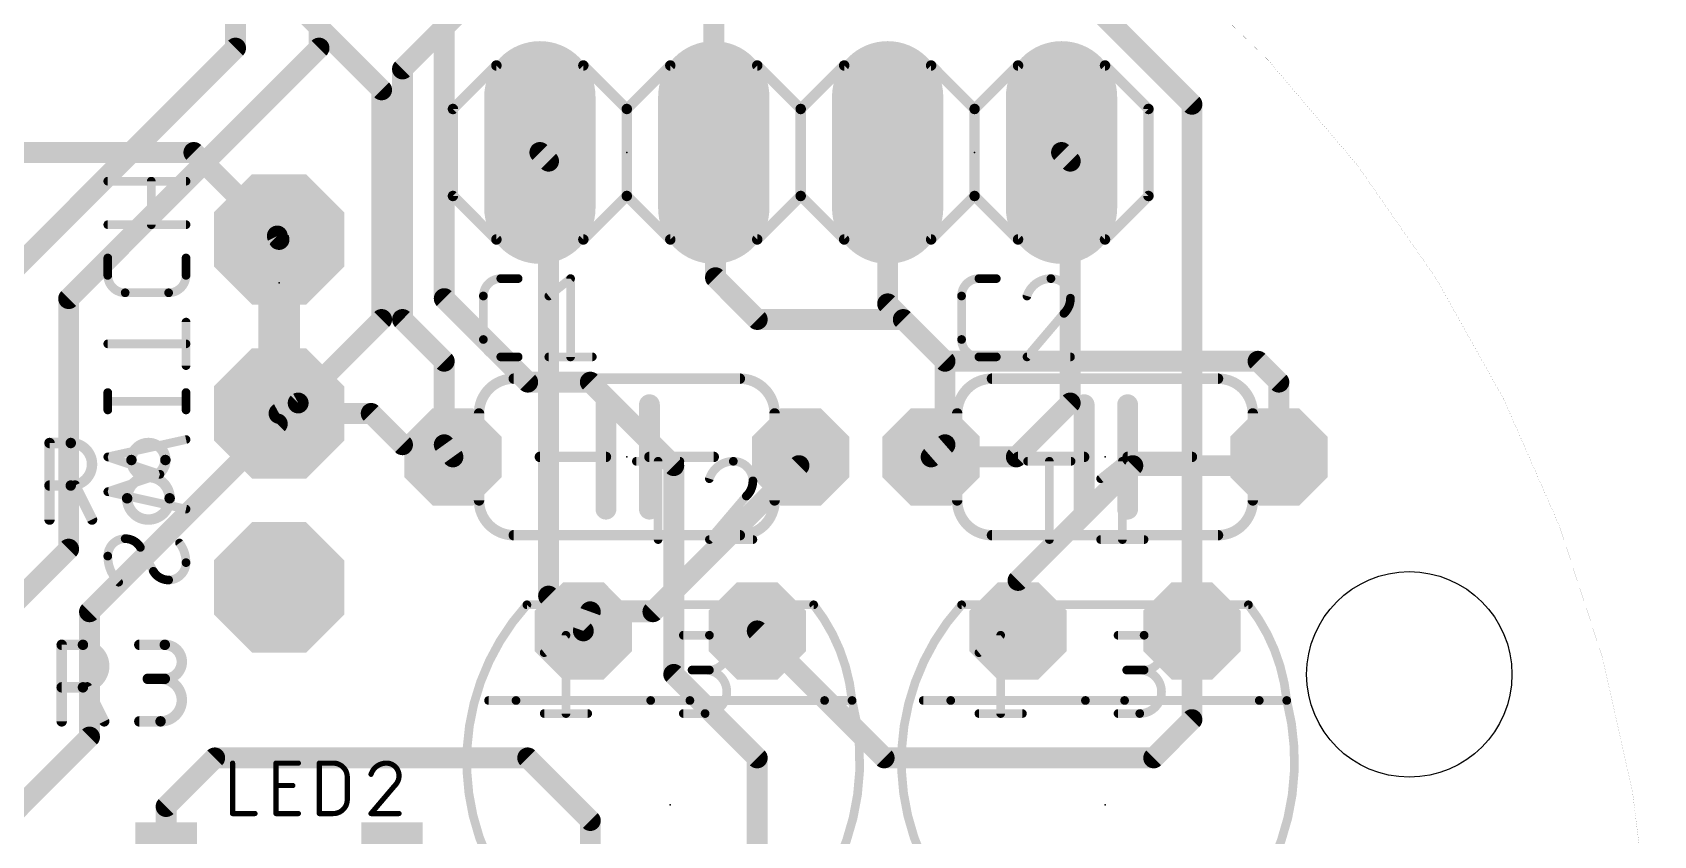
# Model space of a CAD drawing. Extents: x -0.9 to 40.8, y -0.8 to 48.5.
# Drawn here: x 17.15 to 40.83, y 22.95 to 34.67 of the extents above; entities that cross this region are included whole.
import ezdxf

# ---------------------------------------------------------------- set-up
doc = ezdxf.new("R2010")
doc.units = 0
for name, color, linetype in [('1', 12, 'CONTINUOUS'), ('16', 132, 'CONTINUOUS'), ('17', 110, 'CONTINUOUS'), ('20', 31, 'CONTINUOUS'), ('21', 253, 'CONTINUOUS'), ('22', 253, 'CONTINUOUS'), ('23', 53, 'CONTINUOUS'), ('24', 53, 'CONTINUOUS'), ('25', 253, 'CONTINUOUS'), ('26', 253, 'CONTINUOUS'), ('51', 253, 'CONTINUOUS'), ('52', 253, 'CONTINUOUS')]:
    doc.layers.add(name, color=color, linetype=linetype)

# ---------------------------------------------------------------- blocks, each defined once
blk = doc.blocks.new('RECT')
blk.add_solid([(-0.5, -0.5), (0.5, -0.5), (-0.5, 0.5), (0.5, 0.5)])
blk = doc.blocks.new('OCTAGONP')
at = {"const_width": 0.5}
blk.add_lwpolyline([(-0.25, -0.1036), (-0.25, 0.1036), (-0.1036, 0.25), (0.1036, 0.25), (0.25, 0.1036), (0.25, -0.1036), (0.1036, -0.25), (-0.1036, -0.25), (-0.25, -0.1036), (-0.25, 0.1036)], dxfattribs=at)
blk = doc.blocks.new('LONGP100')
at = {"const_width": 1}
blk.add_lwpolyline([(-0.5, 0), (0.5, 0)], dxfattribs=at)
at = {"const_width": 0.5}
for points in [[(-0.5, 0.25, 1), (-0.5, -0.25)], [(0.5, -0.25, 1), (0.5, 0.25)]]:
    blk.add_lwpolyline(points, format="xyb", dxfattribs=at)

msp = doc.modelspace()

# ---------------------------------------------------------------- linework, layer by layer
at = {"layer": '1', "const_width": 0.3048}
for points in [[(20.1168, 34.4424), (20.1168, 43.2816)], [(21.336, 34.4424), (21.336, 39.624)], [(22.5552, 34.1376), (24.384, 35.9664)], [(27.1018, 32.9184), (27.1018, 35.0774)], [(9.144, 23.4696), (20.1168, 34.4424)], [(17.6784, 30.7848), (21.336, 34.4424)], [(22.5552, 34.1376), (22.5552, 30.48)], [(24.6888, 32.9184), (24.5618, 32.9184)], [(24.5618, 32.9184), (24.6888, 32.7914)], [(24.6888, 32.3088), (24.6888, 32.9184)], [(24.6888, 32.7914), (24.6888, 26.4414)], [(29.8704, 32.9184), (29.6418, 32.9184)], [(29.6418, 30.7086), (29.6418, 32.9184)], [(17.6784, 27.1272), (17.6784, 30.7848)], [(30.48, 29.8704), (29.6418, 30.7086)], [(22.5552, 30.48), (23.1648, 29.8704)], [(23.1648, 28.6512), (23.1648, 29.8704)], [(32.004, 29.8704), (30.48, 29.8704)], [(32.004, 29.8704), (32.9184, 29.8704)], [(32.9184, 29.8704), (35.052, 29.8704)], [(35.052, 29.8704), (35.3568, 29.5656)], [(35.3568, 29.5656), (35.3568, 28.4734)], [(20.7264, 28.956), (20.7518, 29.1084)], [(20.7518, 29.1084), (22.098, 29.1084)], [(22.098, 29.1084), (22.5552, 28.6512)], [(20.7264, 28.956), (17.9832, 26.2128)], [(22.5552, 28.6512), (23.1648, 28.6512)], [(23.1648, 28.6512), (23.2918, 28.4734)], [(28.3718, 28.4734), (28.3718, 28.6258)], [(28.3464, 28.3464), (26.2128, 26.2128)], [(28.3464, 28.3464), (28.3718, 28.4734)], [(31.5468, 26.67), (33.2232, 28.3464)], [(33.2232, 28.3464), (35.3568, 28.3464)], [(35.3568, 28.3464), (35.3568, 28.4734)], [(16.764, 26.2128), (17.6784, 27.1272)], [(31.5468, 25.9334), (31.5468, 26.67)], [(24.6888, 26.4414), (25.1968, 25.9334)], [(17.9832, 24.384), (17.9832, 26.2128)], [(25.2984, 26.2128), (25.1968, 25.9334)], [(26.2128, 26.2128), (25.2984, 26.2128)], [(27.7368, 25.908), (27.7368, 25.9334)], [(16.764, 23.1648), (17.9832, 24.384)], [(19.1018, 23.369), (19.812, 24.0792)], [(19.812, 24.0792), (24.384, 24.0792)], [(25.2984, 23.1648), (24.384, 24.0792)], [(19.1018, 22.389), (19.1018, 23.369)], [(25.2984, 21.0044), (25.2984, 23.1648)]]:
    msp.add_lwpolyline(points, dxfattribs=at)
at = {"layer": '1', "const_width": 0.1524}
for points in [[(20.1707, 34.3885, 1), (20.0629, 34.4963)], [(21.3899, 34.3885, 1), (21.2821, 34.4963)], [(20.0406, 34.4424, 1), (20.193, 34.4424)], [(21.2598, 34.4424, 1), (21.4122, 34.4424)], [(22.6314, 34.1376, 1), (22.479, 34.1376)], [(22.5013, 34.1915, 1), (22.6091, 34.0837)], [(24.5618, 32.9946, 1), (24.5618, 32.8422)], [(24.6157, 32.9723, 1), (24.5079, 32.8645)], [(24.765, 32.9184, 1), (24.6126, 32.9184)], [(24.765, 32.7914, 1), (24.6126, 32.7914)], [(24.6349, 32.7375, 1), (24.7427, 32.8453)], [(24.6888, 32.8422, 1), (24.6888, 32.9946)], [(27.0256, 32.9184, 1), (27.178, 32.9184)], [(29.6418, 32.9946, 1), (29.6418, 32.8422)], [(29.718, 32.9184, 1), (29.5656, 32.9184)], [(29.8704, 32.8422, 1), (29.8704, 32.9946)], [(24.6126, 32.3088, 1), (24.765, 32.3088)], [(17.7546, 30.7848, 1), (17.6022, 30.7848)], [(17.6245, 30.8387, 1), (17.7323, 30.7309)], [(29.6957, 30.7625, 1), (29.5879, 30.6547)], [(22.6091, 30.5339, 1), (22.5013, 30.4261)], [(22.479, 30.48, 1), (22.6314, 30.48)], [(29.5656, 30.7086, 1), (29.718, 30.7086)], [(23.241, 29.8704, 1), (23.0886, 29.8704)], [(23.1109, 29.8165, 1), (23.2187, 29.9243)], [(30.48, 29.9466, 1), (30.48, 29.7942)], [(30.4261, 29.8165, 1), (30.5339, 29.9243)], [(32.004, 29.9466, 1), (32.004, 29.7942)], [(32.004, 29.7942, 1), (32.004, 29.9466)], [(32.9184, 29.9466, 1), (32.9184, 29.7942)], [(32.9184, 29.7942, 1), (32.9184, 29.9466)], [(35.1059, 29.9243, 1), (34.9981, 29.8165)], [(35.052, 29.7942, 1), (35.052, 29.9466)], [(35.433, 29.5656, 1), (35.2806, 29.5656)], [(35.3029, 29.5117, 1), (35.4107, 29.6195)], [(20.7518, 29.1846, 1), (20.7518, 29.0322)], [(20.827, 29.0959, 1), (20.6766, 29.1209)], [(22.1519, 29.1623, 1), (22.0441, 29.0545)], [(22.098, 29.0322, 1), (22.098, 29.1846)], [(20.6512, 28.9685, 1), (20.8016, 28.9435)], [(20.7803, 28.9021, 1), (20.6725, 29.0099)], [(22.5552, 28.7274, 1), (22.5552, 28.575)], [(22.5013, 28.5973, 1), (22.6091, 28.7051)], [(23.2268, 28.6955, 1), (23.1028, 28.6069)], [(23.0886, 28.6512, 1), (23.241, 28.6512)], [(23.1648, 28.575, 1), (23.1648, 28.7274)], [(28.448, 28.6258, 1), (28.2956, 28.6258)], [(23.2298, 28.4291, 1), (23.3538, 28.5177)], [(28.2717, 28.3613, 1), (28.4211, 28.3315)], [(28.4003, 28.2925, 1), (28.2925, 28.4003)], [(28.2956, 28.4734, 1), (28.448, 28.4734)], [(28.4465, 28.4585, 1), (28.2971, 28.4883)], [(33.2232, 28.4226, 1), (33.2232, 28.2702)], [(33.2771, 28.2925, 1), (33.1693, 28.4003)], [(35.433, 28.4734, 1), (35.2806, 28.4734)], [(35.2806, 28.4734, 1), (35.433, 28.4734)], [(35.2806, 28.3464, 1), (35.433, 28.3464)], [(35.3568, 28.2702, 1), (35.3568, 28.4226)], [(17.7323, 27.0733, 1), (17.6245, 27.1811)], [(17.6022, 27.1272, 1), (17.7546, 27.1272)], [(31.623, 26.67, 1), (31.4706, 26.67)], [(31.4929, 26.7239, 1), (31.6007, 26.6161)], [(24.7427, 26.4953, 1), (24.6349, 26.3875)], [(18.0594, 26.2128, 1), (17.907, 26.2128)], [(17.9293, 26.2667, 1), (18.0371, 26.1589)], [(24.6126, 26.4414, 1), (24.765, 26.4414)], [(25.2984, 26.289, 1), (25.2984, 26.1366)], [(25.37, 26.1868, 1), (25.2268, 26.2388)], [(26.1589, 26.2667, 1), (26.2667, 26.1589)], [(26.2128, 26.1366, 1), (26.2128, 26.289)], [(25.1429, 25.8795, 1), (25.2507, 25.9873)], [(27.813, 25.9334, 1), (27.6606, 25.9334)], [(25.1252, 25.9594, 1), (25.2684, 25.9074)], [(27.6606, 25.908, 1), (27.813, 25.908)], [(31.4706, 25.9334, 1), (31.623, 25.9334)], [(17.907, 24.384, 1), (18.0594, 24.384)], [(18.0371, 24.3301, 1), (17.9293, 24.4379)], [(19.812, 24.1554, 1), (19.812, 24.003)], [(19.8659, 24.0253, 1), (19.7581, 24.1331)], [(24.4379, 24.1331, 1), (24.3301, 24.0253)], [(24.384, 24.003, 1), (24.384, 24.1554)], [(19.178, 23.369, 1), (19.0256, 23.369)], [(19.0479, 23.4229, 1), (19.1557, 23.3151)], [(25.3746, 23.1648, 1), (25.2222, 23.1648)], [(25.2445, 23.1109, 1), (25.3523, 23.2187)]]:
    msp.add_lwpolyline(points, format="xyb", dxfattribs=at)
at = {"layer": '16', "const_width": 0.3048}
for points in [[(23.1648, 35.9664), (23.1648, 30.7848)], [(20.8788, 35.2044), (22.2504, 33.8328)], [(34.0868, 33.6223), (32.7079, 35.0012)], [(22.2504, 33.8328), (22.2504, 30.48)], [(34.0868, 25.9334), (34.0868, 33.6223)], [(19.5072, 32.9184), (14.4018, 32.9184)], [(20.7264, 31.6992), (19.5072, 32.9184)], [(27.1272, 32.9184), (27.1018, 32.9184)], [(27.1272, 32.9184), (27.1272, 31.0896)], [(32.3088, 32.9184), (32.1818, 32.9184)], [(32.3088, 32.7914), (32.1818, 32.9184)], [(32.3088, 29.2608), (32.3088, 32.7914)], [(20.7264, 31.6992), (20.7518, 31.6484)], [(27.1272, 31.0896), (27.7368, 30.48)], [(23.1648, 30.7848), (24.384, 29.5656)], [(22.2504, 30.48), (21.0312, 29.2608)], [(27.7368, 30.48), (29.8704, 30.48)], [(29.8704, 30.48), (30.48, 29.8704)], [(30.48, 29.8704), (30.48, 28.4734)], [(24.384, 29.5656), (25.2984, 29.5656)], [(25.2984, 29.5656), (26.5176, 28.3464)], [(21.0312, 29.2608), (20.7518, 29.1084)], [(31.5214, 28.4734), (32.3088, 29.2608)], [(30.48, 28.6512), (30.2768, 28.4734)], [(26.5176, 28.3464), (26.5176, 25.2984)], [(30.2768, 28.4734), (30.48, 28.4734)], [(30.48, 28.4734), (31.5214, 28.4734)], [(27.7368, 25.9334), (29.591, 24.0792)], [(34.0868, 24.638), (34.0868, 25.9334)], [(26.5176, 25.2984), (27.7368, 24.0792)], [(33.528, 24.0792), (34.0868, 24.638)], [(27.7368, 24.0792), (27.7368, 19.5834)], [(29.591, 24.0792), (33.528, 24.0792)]]:
    msp.add_lwpolyline(points, dxfattribs=at)
at = {"layer": '16', "const_width": 0.1524}
for points in [[(22.3266, 33.8328, 1), (22.1742, 33.8328)], [(22.1965, 33.7789, 1), (22.3043, 33.8867)], [(34.163, 33.6223, 1), (34.0106, 33.6223)], [(34.0329, 33.5684, 1), (34.1407, 33.6761)], [(19.5611, 32.9723, 1), (19.4533, 32.8645)], [(19.5072, 32.8422, 1), (19.5072, 32.9946)], [(27.1018, 32.9946, 1), (27.1018, 32.8422)], [(27.2034, 32.9184, 1), (27.051, 32.9184)], [(27.1272, 32.8422, 1), (27.1272, 32.9946)], [(32.1818, 32.9946, 1), (32.1818, 32.8422)], [(32.2357, 32.9723, 1), (32.1279, 32.8645)], [(32.385, 32.7914, 1), (32.2326, 32.7914)], [(32.2549, 32.7375, 1), (32.3627, 32.8453)], [(32.3088, 32.8422, 1), (32.3088, 32.9946)], [(20.7946, 31.7333, 1), (20.6582, 31.6651)], [(20.6725, 31.6453, 1), (20.7803, 31.7531)], [(20.6836, 31.6143, 1), (20.82, 31.6825)], [(27.1811, 31.1435, 1), (27.0733, 31.0357)], [(27.051, 31.0896, 1), (27.2034, 31.0896)], [(23.2187, 30.8387, 1), (23.1109, 30.7309)], [(23.0886, 30.7848, 1), (23.241, 30.7848)], [(22.1742, 30.48, 1), (22.3266, 30.48)], [(22.3043, 30.4261, 1), (22.1965, 30.5339)], [(27.7368, 30.5562, 1), (27.7368, 30.4038)], [(27.6829, 30.4261, 1), (27.7907, 30.5339)], [(29.9243, 30.5339, 1), (29.8165, 30.4261)], [(29.8704, 30.4038, 1), (29.8704, 30.5562)], [(30.5562, 29.8704, 1), (30.4038, 29.8704)], [(30.4261, 29.8165, 1), (30.5339, 29.9243)], [(24.384, 29.6418, 1), (24.384, 29.4894)], [(24.3301, 29.5117, 1), (24.4379, 29.6195)], [(25.3523, 29.6195, 1), (25.2445, 29.5117)], [(25.2984, 29.4894, 1), (25.2984, 29.6418)], [(20.9773, 29.3147, 1), (21.0851, 29.2069)], [(21.0677, 29.1939, 1), (20.9947, 29.3277)], [(32.3627, 29.2069, 1), (32.2549, 29.3147)], [(20.7153, 29.1753, 1), (20.7883, 29.0415)], [(32.2326, 29.2608, 1), (32.385, 29.2608)], [(30.5302, 28.5939, 1), (30.4298, 28.7085)], [(26.5938, 28.3464, 1), (26.4414, 28.3464)], [(26.4637, 28.2925, 1), (26.5715, 28.4003)], [(30.2768, 28.5496, 1), (30.2768, 28.3972)], [(30.2266, 28.5307, 1), (30.327, 28.4161)], [(30.48, 28.5496, 1), (30.48, 28.3972)], [(30.4038, 28.4734, 1), (30.5562, 28.4734)], [(30.48, 28.3972, 1), (30.48, 28.5496)], [(31.4675, 28.5273, 1), (31.5753, 28.4195)], [(31.5214, 28.3972, 1), (31.5214, 28.5496)], [(27.7907, 25.9873, 1), (27.6829, 25.8795)], [(34.163, 25.9334, 1), (34.0106, 25.9334)], [(34.0106, 25.9334, 1), (34.163, 25.9334)], [(26.5715, 25.3523, 1), (26.4637, 25.2445)], [(26.4414, 25.2984, 1), (26.5938, 25.2984)], [(34.0106, 24.638, 1), (34.163, 24.638)], [(34.1407, 24.5841, 1), (34.0329, 24.6919)], [(27.813, 24.0792, 1), (27.6606, 24.0792)], [(27.6829, 24.0253, 1), (27.7907, 24.1331)], [(29.591, 24.1554, 1), (29.591, 24.003)], [(29.5371, 24.0253, 1), (29.6449, 24.1331)], [(33.4741, 24.1331, 1), (33.5819, 24.0253)], [(33.528, 24.003, 1), (33.528, 24.1554)]]:
    msp.add_lwpolyline(points, format="xyb", dxfattribs=at)
at = {"layer": '20', "const_width": 0.001}
msp.add_lwpolyline([(9.4818, 38.0284, 3.7008), (30.4818, 38.0284)], format="xyb", dxfattribs=at)
at = {"layer": '20'}
msp.add_circle((37.2618, 25.2984), 1.5, dxfattribs=at)
at = {"layer": '21'}
for points, const_width in [([(24.1808, 29.6164, 0.4142), (23.6728, 29.1084)], 0.1524), ([(24.1808, 29.6545, 1), (24.1808, 29.5783)], 0.0762), ([(27.9908, 29.1084, 0.4142), (27.4828, 29.6164)], 0.1524), ([(27.4828, 29.5783, 1), (27.4828, 29.6545)], 0.0762), ([(31.1658, 29.6164, 0.4142), (30.6578, 29.1084)], 0.1524), ([(31.1658, 29.6545, 1), (31.1658, 29.5783)], 0.0762), ([(34.9758, 29.1084, 0.4142), (34.4678, 29.6164)], 0.1524), ([(34.4678, 29.5783, 1), (34.4678, 29.6545)], 0.0762), ([(25.6032, 29.2354, 1), (25.4508, 29.2354)], 0.1524), ([(26.2382, 29.2354, 1), (26.0858, 29.2354)], 0.1524), ([(32.5882, 29.2354, 1), (32.4358, 29.2354)], 0.1524), ([(33.2232, 29.2354, 1), (33.0708, 29.2354)], 0.1524), ([(24.5618, 28.5115, 1), (24.5618, 28.4353)], 0.0762), ([(25.6032, 28.4734, 1), (25.4508, 28.4734)], 0.1524), ([(25.4508, 28.4734, 1), (25.6032, 28.4734)], 0.1524), ([(25.527, 28.4353, 1), (25.527, 28.5115)], 0.0762), ([(26.2382, 28.4734, 1), (26.0858, 28.4734)], 0.1524), ([(26.0858, 28.4734, 1), (26.2382, 28.4734)], 0.1524), ([(26.162, 28.5115, 1), (26.162, 28.4353)], 0.0762), ([(27.1018, 28.4353, 1), (27.1018, 28.5115)], 0.0762), ([(31.5468, 28.5115, 1), (31.5468, 28.4353)], 0.0762), ([(32.5882, 28.4734, 1), (32.4358, 28.4734)], 0.1524), ([(32.4358, 28.4734, 1), (32.5882, 28.4734)], 0.1524), ([(32.512, 28.4353, 1), (32.512, 28.5115)], 0.0762), ([(33.2232, 28.4734, 1), (33.0708, 28.4734)], 0.1524), ([(33.0708, 28.4734, 1), (33.2232, 28.4734)], 0.1524), ([(33.147, 28.5115, 1), (33.147, 28.4353)], 0.0762), ([(34.0868, 28.4353, 1), (34.0868, 28.5115)], 0.0762), ([(23.6728, 27.8384, 0.4142), (24.1808, 27.3304)], 0.1524), ([(25.4508, 27.7114, 1), (25.6032, 27.7114)], 0.1524), ([(26.0858, 27.7114, 1), (26.2382, 27.7114)], 0.1524), ([(27.4828, 27.3304, 0.4142), (27.9908, 27.8384)], 0.1524), ([(30.6578, 27.8384, 0.4142), (31.1658, 27.3304)], 0.1524), ([(32.4358, 27.7114, 1), (32.5882, 27.7114)], 0.1524), ([(33.0708, 27.7114, 1), (33.2232, 27.7114)], 0.1524), ([(34.4678, 27.3304, 0.4142), (34.9758, 27.8384)], 0.1524), ([(24.1808, 27.3685, 1), (24.1808, 27.2923)], 0.0762), ([(27.4828, 27.2923, 1), (27.4828, 27.3685)], 0.0762), ([(31.1658, 27.3685, 1), (31.1658, 27.2923)], 0.0762), ([(34.4678, 27.2923, 1), (34.4678, 27.3685)], 0.0762), ([(24.3723, 26.3144, 0.5267), (25.6805, 20.845)], 0.127), ([(24.3723, 26.3462, 1), (24.3723, 26.2827)], 0.0635), ([(24.3959, 26.2931, 1), (24.3487, 26.3357)], 0.0635), ([(29.1217, 24.9174, 0.144), (28.5614, 26.3144)], 0.127), ([(28.5863, 26.3341, 1), (28.5365, 26.2947)], 0.0635), ([(28.5613, 26.2827, 1), (28.5613, 26.3462)], 0.0635), ([(30.7223, 26.3144, 0.5267), (32.0305, 20.845)], 0.127), ([(30.7223, 26.3462, 1), (30.7223, 26.2827)], 0.0635), ([(30.7459, 26.2931, 1), (30.6987, 26.3357)], 0.0635), ([(35.4717, 24.9174, 0.144), (34.9114, 26.3144)], 0.127), ([(34.9363, 26.3341, 1), (34.8865, 26.2947)], 0.0635), ([(34.9113, 26.2827, 1), (34.9113, 26.3462)], 0.0635), ([(23.8119, 24.9491, 1), (23.8119, 24.8857)], 0.0635), ([(24.2131, 24.8857, 1), (24.2131, 24.9491)], 0.0635), ([(26.1805, 24.9491, 1), (26.1805, 24.8857)], 0.0635), ([(26.7531, 24.8857, 1), (26.7531, 24.9491)], 0.0635), ([(27.2531, 20.8449, 0.3557), (29.1217, 24.9174)], 0.127), ([(28.7205, 24.9491, 1), (28.7205, 24.8857)], 0.0635), ([(29.1524, 24.9254, 1), (29.091, 24.9094)], 0.0635), ([(29.0901, 24.9144, 1), (29.1533, 24.9204)], 0.0635), ([(29.1217, 24.8857, 1), (29.1217, 24.9491)], 0.0635), ([(30.1619, 24.9491, 1), (30.1619, 24.8857)], 0.0635), ([(30.5631, 24.8857, 1), (30.5631, 24.9491)], 0.0635), ([(32.5305, 24.9491, 1), (32.5305, 24.8857)], 0.0635), ([(33.1031, 24.8857, 1), (33.1031, 24.9491)], 0.0635), ([(33.6031, 20.8449, 0.3557), (35.4717, 24.9174)], 0.127), ([(35.0705, 24.9491, 1), (35.0705, 24.8857)], 0.0635), ([(35.5024, 24.9254, 1), (35.441, 24.9094)], 0.0635), ([(35.4401, 24.9144, 1), (35.5033, 24.9204)], 0.0635), ([(35.4717, 24.8857, 1), (35.4717, 24.9491)], 0.0635)]:
    msp.add_lwpolyline(points, format="xyb", dxfattribs=dict(at, const_width=const_width))
for points, const_width in [([(27.4828, 29.6164), (24.1808, 29.6164)], 0.1524), ([(34.4678, 29.6164), (31.1658, 29.6164)], 0.1524), ([(25.527, 29.2354), (25.527, 28.4734)], 0.3048), ([(26.162, 29.2354), (26.162, 28.4734)], 0.3048), ([(32.512, 29.2354), (32.512, 28.4734)], 0.3048), ([(33.147, 29.2354), (33.147, 28.4734)], 0.3048), ([(24.5618, 28.4734), (25.527, 28.4734)], 0.1524), ([(25.527, 28.4734), (25.527, 27.7114)], 0.3048), ([(26.162, 28.4734), (26.162, 27.7114)], 0.3048), ([(27.1018, 28.4734), (26.162, 28.4734)], 0.1524), ([(31.5468, 28.4734), (32.512, 28.4734)], 0.1524), ([(32.512, 28.4734), (32.512, 27.7114)], 0.3048), ([(33.147, 28.4734), (33.147, 27.7114)], 0.3048), ([(34.0868, 28.4734), (33.147, 28.4734)], 0.1524), ([(27.4828, 27.3304), (24.1808, 27.3304)], 0.1524), ([(34.4678, 27.3304), (31.1658, 27.3304)], 0.1524), ([(28.5613, 26.3144), (24.3723, 26.3144)], 0.127), ([(34.9113, 26.3144), (30.7223, 26.3144)], 0.127), ([(24.2131, 24.9174), (23.8119, 24.9174)], 0.127), ([(26.7531, 24.9174), (26.1805, 24.9174)], 0.127), ([(29.1217, 24.9174), (28.7205, 24.9174)], 0.127), ([(30.5631, 24.9174), (30.1619, 24.9174)], 0.127), ([(33.1031, 24.9174), (32.5305, 24.9174)], 0.127), ([(35.4717, 24.9174), (35.0705, 24.9174)], 0.127)]:
    msp.add_lwpolyline(points, dxfattribs=dict(at, const_width=const_width))
at = {"layer": '22', "const_width": 0.1524}
for points in [[(23.9268, 34.1884), (23.2918, 33.5534)], [(25.1968, 34.1884), (23.9268, 34.1884)], [(25.8318, 33.5534), (25.1968, 34.1884)], [(26.4668, 34.1884), (25.8318, 33.5534)], [(27.7368, 34.1884), (26.4668, 34.1884)], [(27.7368, 34.1884), (28.3718, 33.5534)], [(29.0068, 34.1884), (28.3718, 33.5534)], [(30.2768, 34.1884), (29.0068, 34.1884)], [(30.9118, 33.5534), (30.2768, 34.1884)], [(31.5468, 34.1884), (30.9118, 33.5534)], [(32.8168, 34.1884), (31.5468, 34.1884)], [(32.8168, 34.1884), (33.4518, 33.5534)], [(23.2918, 33.5534), (23.2918, 32.2834)], [(25.8318, 33.5534), (25.8318, 32.2834)], [(28.3718, 33.5534), (28.3718, 32.2834)], [(28.3718, 33.5534), (28.3718, 32.2834)], [(30.9118, 33.5534), (30.9118, 32.2834)], [(33.4518, 33.5534), (33.4518, 32.2834)], [(23.2918, 32.2834), (23.9268, 31.6484)], [(25.1968, 31.6484), (25.8318, 32.2834)], [(25.8318, 32.2834), (26.4668, 31.6484)], [(28.3718, 32.2834), (27.7368, 31.6484)], [(28.3718, 32.2834), (29.0068, 31.6484)], [(30.2768, 31.6484), (30.9118, 32.2834)], [(30.9118, 32.2834), (31.5468, 31.6484)], [(33.4518, 32.2834), (32.8168, 31.6484)], [(23.9268, 31.6484), (25.1968, 31.6484)], [(26.4668, 31.6484), (27.7368, 31.6484)], [(29.0068, 31.6484), (30.2768, 31.6484)], [(31.5468, 31.6484), (32.8168, 31.6484)]]:
    msp.add_lwpolyline(points, dxfattribs=at)
at = {"layer": '22', "const_width": 0.0762}
for points in [[(23.9268, 34.2265, 1), (23.9268, 34.1503)], [(23.9537, 34.1615, 1), (23.8999, 34.2153)], [(25.2237, 34.2153, 1), (25.1699, 34.1615)], [(25.1968, 34.1503, 1), (25.1968, 34.2265)], [(26.4668, 34.2265, 1), (26.4668, 34.1503)], [(26.4937, 34.1615, 1), (26.4399, 34.2153)], [(27.7637, 34.2153, 1), (27.7099, 34.1615)], [(27.7368, 34.1503, 1), (27.7368, 34.2265)], [(29.0068, 34.2265, 1), (29.0068, 34.1503)], [(29.0337, 34.1615, 1), (28.9799, 34.2153)], [(30.3037, 34.2153, 1), (30.2499, 34.1615)], [(30.2768, 34.1503, 1), (30.2768, 34.2265)], [(31.5468, 34.2265, 1), (31.5468, 34.1503)], [(31.5737, 34.1615, 1), (31.5199, 34.2153)], [(32.8437, 34.2153, 1), (32.7899, 34.1615)], [(32.8168, 34.1503, 1), (32.8168, 34.2265)], [(23.3299, 33.5534, 1), (23.2537, 33.5534)], [(25.8699, 33.5534, 1), (25.7937, 33.5534)], [(28.4099, 33.5534, 1), (28.3337, 33.5534)], [(28.4099, 33.5534, 1), (28.3337, 33.5534)], [(30.9499, 33.5534, 1), (30.8737, 33.5534)], [(33.4899, 33.5534, 1), (33.4137, 33.5534)], [(23.2649, 33.5803, 1), (23.3187, 33.5265)], [(25.8049, 33.5803, 1), (25.8587, 33.5265)], [(25.8049, 33.5265, 1), (25.8587, 33.5803)], [(28.3449, 33.5803, 1), (28.3987, 33.5265)], [(28.3449, 33.5265, 1), (28.3987, 33.5803)], [(30.8849, 33.5803, 1), (30.9387, 33.5265)], [(30.8849, 33.5265, 1), (30.9387, 33.5803)], [(33.4249, 33.5265, 1), (33.4787, 33.5803)], [(23.2537, 32.2834, 1), (23.3299, 32.2834)], [(23.3187, 32.3103, 1), (23.2649, 32.2565)], [(25.7937, 32.2834, 1), (25.8699, 32.2834)], [(25.8587, 32.3103, 1), (25.8049, 32.2565)], [(25.8587, 32.2565, 1), (25.8049, 32.3103)], [(28.3337, 32.2834, 1), (28.4099, 32.2834)], [(28.3337, 32.2834, 1), (28.4099, 32.2834)], [(28.3987, 32.3103, 1), (28.3449, 32.2565)], [(28.3987, 32.2565, 1), (28.3449, 32.3103)], [(30.8737, 32.2834, 1), (30.9499, 32.2834)], [(30.9387, 32.3103, 1), (30.8849, 32.2565)], [(30.9387, 32.2565, 1), (30.8849, 32.3103)], [(33.4137, 32.2834, 1), (33.4899, 32.2834)], [(33.4787, 32.2565, 1), (33.4249, 32.3103)], [(23.9268, 31.6865, 1), (23.9268, 31.6103)], [(23.8999, 31.6215, 1), (23.9537, 31.6753)], [(25.1699, 31.6753, 1), (25.2237, 31.6215)], [(25.1968, 31.6103, 1), (25.1968, 31.6865)], [(26.4668, 31.6865, 1), (26.4668, 31.6103)], [(26.4399, 31.6215, 1), (26.4937, 31.6753)], [(27.7099, 31.6753, 1), (27.7637, 31.6215)], [(27.7368, 31.6103, 1), (27.7368, 31.6865)], [(29.0068, 31.6865, 1), (29.0068, 31.6103)], [(28.9799, 31.6215, 1), (29.0337, 31.6753)], [(30.2499, 31.6753, 1), (30.3037, 31.6215)], [(30.2768, 31.6103, 1), (30.2768, 31.6865)], [(31.5468, 31.6865, 1), (31.5468, 31.6103)], [(31.5199, 31.6215, 1), (31.5737, 31.6753)], [(32.7899, 31.6753, 1), (32.8437, 31.6215)], [(32.8168, 31.6103, 1), (32.8168, 31.6865)]]:
    msp.add_lwpolyline(points, format="xyb", dxfattribs=at)
at = {"layer": '23'}
for p in [(25.8318, 28.4734), (32.8168, 28.4734), (26.4668, 23.3934), (32.8168, 23.3934)]:
    msp.add_point(p, dxfattribs=at)
at = {"layer": '24'}
for p in [(25.8318, 32.9184), (30.9118, 32.9184), (20.7518, 31.0134)]:
    msp.add_point(p, dxfattribs=at)
at = {"layer": '25'}
for points, const_width in [([(23.9903, 31.0769, 0.4142), (23.7363, 30.8229)], 0.127), ([(23.9903, 31.1087, 1), (23.9903, 31.0452)], 0.0635), ([(23.9903, 31.0452, 1), (23.9903, 31.1087)], 0.0635), ([(24.2443, 31.0452, 1), (24.2443, 31.1087)], 0.0635), ([(25.0418, 31.0769, 1), (24.9783, 31.0769)], 0.0635), ([(25.0299, 31.0521, 1), (24.9902, 31.1017)], 0.0635), ([(30.9753, 31.0769, 0.4142), (30.7213, 30.8229)], 0.127), ([(30.9753, 31.1087, 1), (30.9753, 31.0452)], 0.0635), ([(30.9753, 31.0452, 1), (30.9753, 31.1087)], 0.0635), ([(31.2293, 31.0452, 1), (31.2293, 31.1087)], 0.0635), ([(32.0268, 31.0769, 0.3252), (31.6775, 30.8229)], 0.127), ([(32.3125, 30.7912, 0.4142), (32.0268, 31.0769)], 0.127), ([(32.0268, 31.1087, 1), (32.0268, 31.0452)], 0.0635), ([(32.0268, 31.0452, 1), (32.0268, 31.1087)], 0.0635), ([(23.768, 30.8229, 1), (23.7046, 30.8229)], 0.0635), ([(23.7046, 30.8229, 1), (23.768, 30.8229)], 0.0635), ([(24.6727, 30.8477, 1), (24.7124, 30.7981)], 0.0635), ([(30.7531, 30.8229, 1), (30.6896, 30.8229)], 0.0635), ([(30.6896, 30.8229, 1), (30.7531, 30.8229)], 0.0635), ([(31.6473, 30.8327, 1), (31.7077, 30.8131)], 0.0635), ([(32.2173, 30.5689, 0.2053), (32.3125, 30.7912)], 0.127), ([(32.3443, 30.7912, 1), (32.2808, 30.7911)], 0.0635), ([(32.2808, 30.7912, 1), (32.3443, 30.7912)], 0.0635), ([(32.1954, 30.5919, 1), (32.2392, 30.5459)], 0.0635), ([(32.2415, 30.5483, 1), (32.1931, 30.5895)], 0.0635), ([(23.7363, 30.1879, 0.4142), (23.9903, 29.9339)], 0.127), ([(23.768, 30.1879, 1), (23.7046, 30.1879)], 0.0635), ([(23.7046, 30.1879, 1), (23.768, 30.1879)], 0.0635), ([(30.7213, 30.1879, 0.4142), (30.9753, 29.9339)], 0.127), ([(30.7531, 30.1879, 1), (30.6896, 30.1879)], 0.0635), ([(30.6896, 30.1879, 1), (30.7531, 30.1879)], 0.0635), ([(23.9903, 29.9657, 1), (23.9903, 29.9022)], 0.0635), ([(23.9903, 29.9022, 1), (23.9903, 29.9657)], 0.0635), ([(24.2443, 29.9022, 1), (24.2443, 29.9657)], 0.0635), ([(24.6925, 29.9657, 1), (24.6925, 29.9022)], 0.0635), ([(24.9783, 29.9339, 1), (25.0418, 29.9339)], 0.0635), ([(25.3275, 29.9022, 1), (25.3275, 29.9657)], 0.0635), ([(30.9753, 29.9657, 1), (30.9753, 29.9022)], 0.0635), ([(30.9753, 29.9022, 1), (30.9753, 29.9657)], 0.0635), ([(31.2293, 29.9022, 1), (31.2293, 29.9657)], 0.0635), ([(31.6775, 29.9657, 1), (31.6775, 29.9022)], 0.0635), ([(31.6533, 29.9545, 1), (31.7017, 29.9133)], 0.0635), ([(32.3125, 29.9022, 1), (32.3125, 29.9657)], 0.0635), ([(17.4371, 28.6766, 1), (17.3609, 28.6766)], 0.0762), ([(17.399, 28.7147, 1), (17.399, 28.6385)], 0.0762), ([(17.7094, 28.0557, 1), (17.7094, 28.6766)], 0.1524), ([(17.7094, 28.7147, 1), (17.7094, 28.6385)], 0.0762), ([(17.7094, 28.6385, 1), (17.7094, 28.7147)], 0.0762), ([(19.0916, 28.4282, 1), (18.5949, 28.4282)], 0.1524), ([(18.5949, 28.4282, 1), (19.0916, 28.4282)], 0.1524), ([(18.633, 28.4282, 1), (18.5568, 28.4282)], 0.0762), ([(18.5568, 28.4282, 1), (18.633, 28.4282)], 0.0762), ([(19.1297, 28.4282, 1), (19.0535, 28.4282)], 0.0762), ([(19.0535, 28.4282, 1), (19.1297, 28.4282)], 0.0762), ([(25.9715, 28.4416, 1), (25.9715, 28.3782)], 0.0635), ([(26.3208, 28.4099, 1), (26.2573, 28.4099)], 0.0635), ([(26.6065, 28.3782, 1), (26.6065, 28.4416)], 0.0635), ([(27.3876, 28.4099, 0.3252), (27.0383, 28.1559)], 0.127), ([(27.6733, 28.1242, 0.4142), (27.3876, 28.4099)], 0.127), ([(27.3876, 28.4416, 1), (27.3876, 28.3782)], 0.0635), ([(27.3875, 28.3782, 1), (27.3876, 28.4416)], 0.0635), ([(31.6865, 28.4416, 1), (31.6865, 28.3782)], 0.0635), ([(32.0358, 28.4099, 1), (31.9723, 28.4099)], 0.0635), ([(32.3215, 28.3782, 1), (32.3215, 28.4416)], 0.0635), ([(33.1026, 28.4099, 1), (33.039, 28.4099)], 0.0635), ([(33.0906, 28.3851, 1), (33.051, 28.4347)], 0.0635), ([(19.1537, 27.8694, 1), (18.5328, 27.8694)], 0.1524), ([(27.0081, 28.1657, 1), (27.0685, 28.1461)], 0.0635), ([(27.5781, 27.9019, 0.2053), (27.6733, 28.1242)], 0.127), ([(27.705, 28.1242, 1), (27.6416, 28.1241)], 0.0635), ([(32.7335, 28.1807, 1), (32.7731, 28.1311)], 0.0635), ([(17.399, 28.0938, 1), (17.399, 28.0176)], 0.0762), ([(17.7094, 28.0938, 1), (17.7094, 28.0176)], 0.0762), ([(17.7094, 28.0176, 1), (17.7094, 28.0938)], 0.0762), ([(17.8056, 28.0727, 1), (17.7375, 28.0387)], 0.0762), ([(18.5328, 27.8694, 1), (19.1537, 27.8694)], 0.1524), ([(18.5709, 27.8694, 1), (18.4947, 27.8694)], 0.0762), ([(19.1918, 27.8694, 1), (19.1156, 27.8694)], 0.0762), ([(27.5562, 27.9249, 1), (27.5999, 27.8789)], 0.0635), ([(27.6022, 27.8813, 1), (27.5539, 27.9225)], 0.0635), ([(27.6416, 28.1242, 1), (27.705, 28.1242)], 0.0635), ([(18.4947, 27.8694, 1), (18.5709, 27.8694)], 0.0762), ([(19.1156, 27.8694, 1), (19.1918, 27.8694)], 0.0762), ([(17.3609, 27.559, 1), (17.4371, 27.559)], 0.0762), ([(17.9858, 27.542, 1), (18.054, 27.576)], 0.0762), ([(26.2573, 27.2669, 1), (26.3208, 27.2669)], 0.0635), ([(27.0383, 27.2986, 1), (27.0383, 27.2352)], 0.0635), ([(27.0141, 27.2875, 1), (27.0625, 27.2463)], 0.0635), ([(27.6733, 27.2352, 1), (27.6733, 27.2986)], 0.0635), ([(31.9723, 27.2669, 1), (32.0358, 27.2669)], 0.0635), ([(32.7533, 27.2986, 1), (32.7533, 27.2352)], 0.0635), ([(33.039, 27.2669, 1), (33.1026, 27.2669)], 0.0635), ([(33.3883, 27.2352, 1), (33.3883, 27.2986)], 0.0635), ([(17.6149, 25.7302, 1), (17.5387, 25.7302)], 0.0762), ([(17.5768, 25.7683, 1), (17.5768, 25.6921)], 0.0762), ([(17.8872, 25.1093, 1), (17.8872, 25.7302)], 0.1524), ([(17.8872, 25.7683, 1), (17.8872, 25.6921)], 0.0762), ([(17.8872, 25.6921, 1), (17.8872, 25.7683)], 0.0762), ([(18.7106, 25.7683, 1), (18.7106, 25.6921)], 0.0762), ([(19.0831, 25.2335, 1), (19.0831, 25.7302)], 0.1524), ([(19.0831, 25.7683, 1), (19.0831, 25.6921)], 0.0762), ([(19.0831, 25.6921, 1), (19.0831, 25.7683)], 0.0762), ([(17.5768, 25.1474, 1), (17.5768, 25.0712)], 0.0762), ([(17.8872, 25.1474, 1), (17.8872, 25.0712)], 0.0762), ([(17.8872, 25.0712, 1), (17.8872, 25.1474)], 0.0762), ([(17.9834, 25.1263, 1), (17.9153, 25.0923)], 0.0762), ([(18.8348, 25.2716, 1), (18.8348, 25.1954)], 0.0762), ([(19.021, 24.6126, 1), (19.021, 25.2335)], 0.1524), ([(19.021, 25.2716, 1), (19.021, 25.1954)], 0.0762), ([(19.0831, 25.2716, 1), (19.0831, 25.1954)], 0.0762), ([(19.0831, 25.1954, 1), (19.0831, 25.2716)], 0.0762), ([(17.5387, 24.6126, 1), (17.6149, 24.6126)], 0.0762), ([(18.1636, 24.5956, 1), (18.2318, 24.6296)], 0.0762), ([(18.7106, 24.6507, 1), (18.7106, 24.5745)], 0.0762), ([(19.021, 24.6507, 1), (19.021, 24.5745)], 0.0762), ([(19.021, 24.5745, 1), (19.021, 24.6507)], 0.0762), ([(20.0919, 24.003, 1), (20.0538, 24.003)], 0.0381), ([(20.7259, 24.003, 1), (20.6878, 24.003)], 0.0381), ([(20.7069, 24.0221, 1), (20.7069, 23.984)], 0.0381), ([(21.0342, 23.984, 1), (21.0342, 24.0221)], 0.0381), ([(21.3583, 24.003, 1), (21.3202, 24.003)], 0.0381), ([(21.3393, 24.0221, 1), (21.3393, 23.984)], 0.0381), ([(21.5439, 24.0221, 1), (21.5439, 23.984)], 0.0381), ([(21.7485, 23.7984, 0.4142), (21.5439, 24.003)], 0.0762), ([(21.5439, 23.984, 1), (21.5439, 24.0221)], 0.0381), ([(22.3203, 24.003, 0.3252), (22.0952, 23.8393)], 0.0762), ([(22.3203, 24.0221, 1), (22.3203, 23.984)], 0.0381), ([(22.5044, 23.8189, 0.4142), (22.3203, 24.003)], 0.0762), ([(22.3203, 23.984, 1), (22.3202, 24.022)], 0.0381), ([(20.7069, 23.6947, 1), (20.7069, 23.6566)], 0.0381), ([(20.9524, 23.6566, 1), (20.9524, 23.6947)], 0.0381), ([(21.7675, 23.7984, 1), (21.7294, 23.7984)], 0.0381), ([(21.7294, 23.7984, 1), (21.7675, 23.7984)], 0.0381), ([(22.0771, 23.8452, 1), (22.1133, 23.8334)], 0.0381), ([(22.443, 23.6756, 0.2053), (22.5044, 23.8189)], 0.0762), ([(22.4299, 23.6894, 1), (22.4562, 23.6618)], 0.0381), ([(22.4575, 23.6633, 1), (22.4285, 23.688)], 0.0381), ([(22.5234, 23.8188, 1), (22.4854, 23.8189)], 0.0381), ([(22.4854, 23.8189, 1), (22.5235, 23.8189)], 0.0381), ([(21.5439, 23.2664, 0.4142), (21.7485, 23.471)], 0.0762), ([(21.7675, 23.471, 1), (21.7294, 23.471)], 0.0381), ([(21.7294, 23.471, 1), (21.7675, 23.471)], 0.0381), ([(20.0538, 23.2664, 1), (20.0919, 23.2664)], 0.0381), ([(20.0729, 23.2855, 1), (20.0729, 23.2474)], 0.0381), ([(20.4003, 23.2474, 1), (20.4003, 23.2855)], 0.0381), ([(20.6878, 23.2664, 1), (20.7259, 23.2664)], 0.0381), ([(20.7069, 23.2855, 1), (20.7069, 23.2474)], 0.0381), ([(21.0342, 23.2474, 1), (21.0342, 23.2855)], 0.0381), ([(21.3202, 23.2664, 1), (21.3583, 23.2664)], 0.0381), ([(21.3393, 23.2855, 1), (21.3393, 23.2474)], 0.0381), ([(21.5439, 23.2854, 1), (21.5439, 23.2474)], 0.0381), ([(21.5439, 23.2474, 1), (21.5439, 23.2855)], 0.0381), ([(22.0952, 23.2855, 1), (22.0952, 23.2474)], 0.0381), ([(22.0807, 23.2787, 1), (22.1097, 23.2541)], 0.0381), ([(22.5044, 23.2474, 1), (22.5044, 23.2855)], 0.0381)]:
    msp.add_lwpolyline(points, format="xyb", dxfattribs=dict(at, const_width=const_width))
for points, const_width in [([(23.9903, 31.0769), (24.2443, 31.0769)], 0.127), ([(24.6925, 30.8229), (25.01, 31.0769)], 0.127), ([(25.01, 31.0769), (25.01, 29.9339)], 0.127), ([(30.9753, 31.0769), (31.2293, 31.0769)], 0.127), ([(23.7363, 30.1879), (23.7363, 30.8229)], 0.127), ([(30.7213, 30.1879), (30.7213, 30.8229)], 0.127), ([(32.2173, 30.5689), (31.6775, 29.9339)], 0.127), ([(24.2443, 29.9339), (23.9903, 29.9339)], 0.127), ([(24.6925, 29.9339), (25.3275, 29.9339)], 0.127), ([(31.2293, 29.9339), (30.9753, 29.9339)], 0.127), ([(31.6775, 29.9339), (32.3125, 29.9339)], 0.127), ([(17.399, 27.559), (17.399, 28.6766)], 0.1524), ([(17.399, 28.6766), (17.7094, 28.6766)], 0.1524), ([(25.9715, 28.4099), (26.6065, 28.4099)], 0.127), ([(26.289, 27.2669), (26.289, 28.4099)], 0.127), ([(31.6865, 28.4099), (32.3215, 28.4099)], 0.127), ([(32.004, 27.2669), (32.004, 28.4099)], 0.127), ([(32.7533, 28.1559), (33.0708, 28.4099)], 0.127), ([(33.0708, 28.4099), (33.0708, 27.2669)], 0.127), ([(17.7094, 28.0557), (17.399, 28.0557)], 0.1524), ([(18.0199, 27.559), (17.7715, 28.0557)], 0.1524), ([(27.5781, 27.9019), (27.0383, 27.2669)], 0.127), ([(27.0383, 27.2669), (27.6733, 27.2669)], 0.127), ([(32.7533, 27.2669), (33.3883, 27.2669)], 0.127), ([(17.5768, 24.6126), (17.5768, 25.7302)], 0.1524), ([(17.5768, 25.7302), (17.8872, 25.7302)], 0.1524), ([(18.7106, 25.7302), (19.0831, 25.7302)], 0.1524), ([(17.8872, 25.1093), (17.5768, 25.1093)], 0.1524), ([(18.1977, 24.6126), (17.9493, 25.1093)], 0.1524), ([(19.0831, 25.2335), (18.8348, 25.2335)], 0.1524), ([(18.7106, 24.6126), (19.021, 24.6126)], 0.1524), ([(20.0729, 24.003), (20.0729, 23.2664)], 0.0762), ([(20.7069, 23.2664), (20.7069, 24.003)], 0.0762), ([(20.7069, 24.003), (21.0342, 24.003)], 0.0762), ([(21.3393, 23.2664), (21.3393, 24.003)], 0.0762), ([(21.3393, 24.003), (21.5439, 24.003)], 0.0762), ([(20.7069, 23.6756), (20.9524, 23.6756)], 0.0762), ([(21.7485, 23.7984), (21.7485, 23.471)], 0.0762), ([(22.443, 23.6756), (22.0952, 23.2664)], 0.0762), ([(20.0729, 23.2664), (20.4003, 23.2664)], 0.0762), ([(21.0342, 23.2664), (20.7069, 23.2664)], 0.0762), ([(21.5439, 23.2664), (21.3393, 23.2664)], 0.0762), ([(22.0952, 23.2664), (22.5044, 23.2664)], 0.0762)]:
    msp.add_lwpolyline(points, dxfattribs=dict(at, const_width=const_width))
at = {"layer": '26'}
for points, const_width in [([(18.2499, 32.5311, 1), (18.2499, 32.4675)], 0.0635), ([(18.9167, 32.4993, 1), (18.8532, 32.4993)], 0.0635), ([(19.3929, 32.4675, 1), (19.3929, 32.5311)], 0.0635), ([(18.2499, 31.896, 1), (18.2499, 31.8326)], 0.0635), ([(18.8532, 31.8643, 1), (18.9167, 31.8643)], 0.0635), ([(19.3929, 31.8326, 1), (19.3929, 31.896)], 0.0635), ([(18.2816, 31.378, 1), (18.2182, 31.378)], 0.0635), ([(19.4246, 31.378, 1), (19.3612, 31.378)], 0.0635), ([(18.2499, 31.124, 0.4142), (18.5039, 30.87)], 0.127), ([(18.2816, 31.124, 1), (18.2182, 31.124)], 0.0635), ([(18.2182, 31.124, 1), (18.2816, 31.124)], 0.0635), ([(19.1389, 30.87, 0.4142), (19.3929, 31.124)], 0.127), ([(19.4246, 31.124, 1), (19.3612, 31.124)], 0.0635), ([(19.3612, 31.124, 1), (19.4246, 31.124)], 0.0635), ([(18.5039, 30.9017, 1), (18.5039, 30.8382)], 0.0635), ([(18.5039, 30.8382, 1), (18.5039, 30.9017)], 0.0635), ([(19.1389, 30.9017, 1), (19.1389, 30.8382)], 0.0635), ([(19.1389, 30.8382, 1), (19.1389, 30.9017)], 0.0635), ([(19.4246, 30.4419, 1), (19.3612, 30.4419)], 0.0635), ([(18.2499, 30.1562, 1), (18.2499, 30.0927)], 0.0635), ([(19.3929, 30.0927, 1), (19.3929, 30.1562)], 0.0635), ([(19.3612, 29.8069, 1), (19.4246, 29.8069)], 0.0635), ([(18.2816, 29.4132, 1), (18.2182, 29.4132)], 0.0635), ([(19.4246, 29.4132, 1), (19.3612, 29.4132)], 0.0635), ([(18.2499, 29.318, 1), (18.2499, 29.2545)], 0.0635), ([(18.2182, 29.1592, 1), (18.2816, 29.1592)], 0.0635), ([(19.3612, 29.1592, 1), (19.4246, 29.1592)], 0.0635), ([(19.3929, 29.2545, 1), (19.3929, 29.318)], 0.0635), ([(19.3998, 28.6964, 1), (19.386, 28.7584)], 0.0635), ([(18.2599, 28.5035, 1), (18.2399, 28.4433)], 0.0635), ([(18.243, 28.5044, 1), (18.2568, 28.4424)], 0.0635), ([(19.0219, 28.1893, 1), (19.0019, 28.2495)], 0.0635), ([(19.0019, 28.1893, 1), (19.0219, 28.2495)], 0.0635), ([(18.2568, 27.9964, 1), (18.243, 27.9344)], 0.0635), ([(18.2399, 27.9955, 1), (18.2599, 27.9353)], 0.0635), ([(19.386, 27.6804, 1), (19.3998, 27.7424)], 0.0635), ([(18.5039, 27.2796, 0.4142), (18.2499, 27.0256)], 0.127), ([(18.7262, 27.1526, 0.2656), (18.5039, 27.2796)], 0.127), ([(18.5039, 27.3114, 1), (18.5039, 27.2479)], 0.0635), ([(18.5039, 27.2479, 1), (18.5039, 27.3114)], 0.0635), ([(19.3929, 26.9304, 0.1623), (19.2977, 27.2161)], 0.127), ([(19.323, 27.2352, 1), (19.2723, 27.1971)], 0.0635), ([(18.2499, 27.0256, 0.2), (18.4087, 26.6446)], 0.127), ([(18.2816, 27.0256, 1), (18.2182, 27.0256)], 0.0635), ([(18.2182, 27.0256, 1), (18.2816, 27.0256)], 0.0635), ([(18.754, 27.1678, 1), (18.6983, 27.1374)], 0.0635), ([(18.6988, 27.1365, 1), (18.7535, 27.1687)], 0.0635), ([(18.944, 26.8195, 1), (18.8893, 26.7872)], 0.0635), ([(18.9167, 26.8034, 0.2656), (19.1389, 26.6764)], 0.127), ([(18.8888, 26.7881, 1), (18.9445, 26.8186)], 0.0635), ([(19.1389, 26.6764, 0.4142), (19.3929, 26.9304)], 0.127), ([(19.4246, 26.9304, 1), (19.3612, 26.9304)], 0.0635), ([(19.3612, 26.9304, 1), (19.4246, 26.9304)], 0.0635), ([(18.3863, 26.6221, 1), (18.431, 26.6671)], 0.0635), ([(19.1389, 26.7081, 1), (19.1389, 26.6446)], 0.0635), ([(19.1389, 26.6446, 1), (19.1389, 26.7081)], 0.0635)]:
    msp.add_lwpolyline(points, format="xyb", dxfattribs=dict(at, const_width=const_width))
at = {"layer": '26', "const_width": 0.127}
for points in [[(19.3929, 32.4993), (18.2499, 32.4993)], [(18.8849, 31.8643), (18.8849, 32.4993)], [(18.2499, 31.8643), (19.3929, 31.8643)], [(18.2499, 31.378), (18.2499, 31.124)], [(19.3929, 31.124), (19.3929, 31.378)], [(18.5039, 30.87), (19.1389, 30.87)], [(19.3929, 29.8069), (19.3929, 30.4419)], [(18.2499, 30.1244), (19.3929, 30.1244)], [(18.2499, 29.1592), (18.2499, 29.4132)], [(19.3929, 29.1592), (19.3929, 29.4132)], [(19.3929, 29.2862), (18.2499, 29.2862)], [(18.2499, 28.4734), (19.3929, 28.7274)], [(19.0119, 28.2194), (18.2499, 28.4734)], [(18.2499, 27.9654), (19.0119, 28.2194)], [(19.3929, 27.7114), (18.2499, 27.9654)], [(18.7262, 27.1526), (18.9167, 26.8034)]]:
    msp.add_lwpolyline(points, dxfattribs=at)
at = {"layer": '51'}
for points, const_width in [([(23.6728, 27.8384), (23.6728, 29.1084)], 0.1524), ([(27.9908, 27.8384), (27.9908, 29.1084)], 0.1524), ([(30.6578, 27.8384), (30.6578, 29.1084)], 0.1524), ([(34.9758, 27.8384), (34.9758, 29.1084)], 0.1524), ([(24.6253, 25.6159), (24.9428, 25.8699)], 0.127), ([(24.9428, 25.8699), (24.9428, 24.7269)], 0.127), ([(26.6573, 25.8699), (27.0383, 25.8699)], 0.127), ([(30.9753, 25.6159), (31.2928, 25.8699)], 0.127), ([(31.2928, 25.8699), (31.2928, 24.7269)], 0.127), ([(33.0073, 25.8699), (33.3883, 25.8699)], 0.127), ([(27.0383, 25.3619), (26.7843, 25.3619)], 0.127), ([(33.3883, 25.3619), (33.1343, 25.3619)], 0.127), ([(26.1805, 24.9174), (24.2131, 24.9174)], 0.127), ([(28.7205, 24.9174), (26.7531, 24.9174)], 0.127), ([(32.5305, 24.9174), (30.5631, 24.9174)], 0.127), ([(35.0705, 24.9174), (33.1031, 24.9174)], 0.127), ([(24.6253, 24.7269), (25.2603, 24.7269)], 0.127), ([(26.6573, 24.7269), (26.9748, 24.7269)], 0.127), ([(30.9753, 24.7269), (31.6103, 24.7269)], 0.127), ([(33.0073, 24.7269), (33.3248, 24.7269)], 0.127)]:
    msp.add_lwpolyline(points, dxfattribs=dict(at, const_width=const_width))
for points, const_width in [([(23.7109, 29.1084, 1), (23.6347, 29.1084)], 0.0762), ([(28.0289, 29.1084, 1), (27.9527, 29.1084)], 0.0762), ([(30.6959, 29.1084, 1), (30.6197, 29.1084)], 0.0762), ([(35.0139, 29.1084, 1), (34.9377, 29.1084)], 0.0762), ([(23.6347, 27.8384, 1), (23.7109, 27.8384)], 0.0762), ([(27.9527, 27.8384, 1), (28.0289, 27.8384)], 0.0762), ([(30.6197, 27.8384, 1), (30.6959, 27.8384)], 0.0762), ([(34.9377, 27.8384, 1), (35.0139, 27.8384)], 0.0762), ([(24.9746, 25.8699, 1), (24.9111, 25.8699)], 0.0635), ([(24.9626, 25.8451, 1), (24.923, 25.8947)], 0.0635), ([(26.6573, 25.9017, 1), (26.6573, 25.8382)], 0.0635), ([(27.0383, 25.9017, 1), (27.0383, 25.8382)], 0.0635), ([(27.0383, 25.3619, 1), (27.0383, 25.8699)], 0.127), ([(27.0383, 25.8382, 1), (27.0383, 25.9017)], 0.0635), ([(31.3245, 25.8699, 1), (31.2611, 25.8699)], 0.0635), ([(31.3126, 25.8451, 1), (31.273, 25.8947)], 0.0635), ([(33.0073, 25.9017, 1), (33.0073, 25.8382)], 0.0635), ([(33.3883, 25.9017, 1), (33.3883, 25.8382)], 0.0635), ([(33.3883, 25.3619, 1), (33.3883, 25.8699)], 0.127), ([(33.3883, 25.8382, 1), (33.3883, 25.9017)], 0.0635), ([(24.6055, 25.6407, 1), (24.6451, 25.5911)], 0.0635), ([(30.9555, 25.6407, 1), (30.9951, 25.5911)], 0.0635), ([(26.7843, 25.3937, 1), (26.7843, 25.3302)], 0.0635), ([(26.9748, 24.7269, 1), (26.9748, 25.3619)], 0.127), ([(26.9748, 25.3937, 1), (26.9748, 25.3302)], 0.0635), ([(27.0383, 25.3937, 1), (27.0383, 25.3302)], 0.0635), ([(27.0383, 25.3302, 1), (27.0383, 25.3937)], 0.0635), ([(33.1343, 25.3937, 1), (33.1343, 25.3302)], 0.0635), ([(33.3248, 24.7269, 1), (33.3248, 25.3619)], 0.127), ([(33.3248, 25.3937, 1), (33.3248, 25.3302)], 0.0635), ([(33.3883, 25.3937, 1), (33.3883, 25.3302)], 0.0635), ([(33.3883, 25.3302, 1), (33.3883, 25.3937)], 0.0635), ([(24.2131, 24.9491, 1), (24.2131, 24.8857)], 0.0635), ([(26.1805, 24.8857, 1), (26.1805, 24.9491)], 0.0635), ([(26.7531, 24.9491, 1), (26.7531, 24.8857)], 0.0635), ([(28.7205, 24.8857, 1), (28.7205, 24.9491)], 0.0635), ([(30.5631, 24.9491, 1), (30.5631, 24.8857)], 0.0635), ([(32.5305, 24.8857, 1), (32.5305, 24.9491)], 0.0635), ([(33.1031, 24.9491, 1), (33.1031, 24.8857)], 0.0635), ([(35.0705, 24.8857, 1), (35.0705, 24.9491)], 0.0635), ([(24.6253, 24.7586, 1), (24.6253, 24.6952)], 0.0635), ([(24.9111, 24.7269, 1), (24.9746, 24.7269)], 0.0635), ([(25.2603, 24.6952, 1), (25.2603, 24.7586)], 0.0635), ([(26.6573, 24.7586, 1), (26.6573, 24.6952)], 0.0635), ([(26.9748, 24.7586, 1), (26.9748, 24.6952)], 0.0635), ([(26.9748, 24.6952, 1), (26.9748, 24.7586)], 0.0635), ([(30.9753, 24.7586, 1), (30.9753, 24.6952)], 0.0635), ([(31.2611, 24.7269, 1), (31.3245, 24.7269)], 0.0635), ([(31.6103, 24.6952, 1), (31.6103, 24.7586)], 0.0635), ([(33.0073, 24.7586, 1), (33.0073, 24.6952)], 0.0635), ([(33.3248, 24.7586, 1), (33.3248, 24.6952)], 0.0635), ([(33.3248, 24.6952, 1), (33.3248, 24.7586)], 0.0635)]:
    msp.add_lwpolyline(points, format="xyb", dxfattribs=dict(at, const_width=const_width))
at = {"layer": '52', "const_width": 0.6096}
msp.add_lwpolyline([(20.7518, 31.6484), (20.7518, 29.1084)], dxfattribs=at)
at = {"layer": '52', "const_width": 0.3048}
for points in [[(20.9042, 31.6484, 1), (20.5994, 31.6484)], [(20.5994, 29.1084, 1), (20.9042, 29.1084)]]:
    msp.add_lwpolyline(points, format="xyb", dxfattribs=at)

# ---------------------------------------------------------------- block references
at = {"layer": '1', "xscale": 1.5, "yscale": 0.9, "rotation": 90}
for p in [(19.1018, 22.389), (22.4018, 22.389)]:
    msp.add_blockref('RECT', p, dxfattribs=at)
at = {"layer": '17'}
for name, p, xscale, yscale, rotation in [('LONGP100', (24.5618, 32.9184), 1.6256, 1.6256, 90), ('LONGP100', (24.5618, 32.9184), 1.6256, 1.6256, 90), ('LONGP100', (27.1018, 32.9184), 1.6256, 1.6256, 90), ('LONGP100', (27.1018, 32.9184), 1.6256, 1.6256, 90), ('LONGP100', (29.6418, 32.9184), 1.6256, 1.6256, 90), ('LONGP100', (29.6418, 32.9184), 1.6256, 1.6256, 90), ('LONGP100', (32.1818, 32.9184), 1.6256, 1.6256, 90), ('LONGP100', (32.1818, 32.9184), 1.6256, 1.6256, 90), ('OCTAGONP', (20.7518, 31.6484), 1.905, 1.905, 270), ('OCTAGONP', (20.7518, 31.6484), 1.905, 1.905, 270), ('OCTAGONP', (20.7518, 29.1084), 1.905, 1.905, 270), ('OCTAGONP', (20.7518, 29.1084), 1.905, 1.905, 270), ('OCTAGONP', (20.7518, 26.5684), 1.905, 1.905, 270), ('OCTAGONP', (20.7518, 26.5684), 1.905, 1.905, 270), ('OCTAGONP', (25.1968, 25.9334), 1.4224, 1.4224, 180), ('OCTAGONP', (25.1968, 25.9334), 1.4224, 1.4224, 180), ('OCTAGONP', (27.7368, 25.9334), 1.4224, 1.4224, 180), ('OCTAGONP', (27.7368, 25.9334), 1.4224, 1.4224, 180), ('OCTAGONP', (31.5468, 25.9334), 1.4224, 1.4224, 180), ('OCTAGONP', (31.5468, 25.9334), 1.4224, 1.4224, 180), ('OCTAGONP', (34.0868, 25.9334), 1.4224, 1.4224, 180), ('OCTAGONP', (34.0868, 25.9334), 1.4224, 1.4224, 180)]:
    msp.add_blockref(name, p, dxfattribs=dict(at, xscale=xscale, yscale=yscale, rotation=rotation))
at = {"layer": '17', "xscale": 1.4224, "yscale": 1.4224}
for p in [(23.2918, 28.4734), (23.2918, 28.4734), (28.3718, 28.4734), (28.3718, 28.4734), (30.2768, 28.4734), (30.2768, 28.4734), (35.3568, 28.4734), (35.3568, 28.4734)]:
    msp.add_blockref('OCTAGONP', p, dxfattribs=at)
at = {"layer": '51', "xscale": 0.381, "yscale": 0.762}
for p in [(23.4823, 28.4734), (28.1813, 28.4734), (30.4673, 28.4734), (35.1663, 28.4734)]:
    msp.add_blockref('RECT', p, dxfattribs=at)
at = {"layer": '52', "xscale": 0.508, "yscale": 0.508, "rotation": 180}
for p in [(24.5618, 32.9184), (27.1018, 32.9184), (29.6418, 32.9184), (32.1818, 32.9184)]:
    msp.add_blockref('RECT', p, dxfattribs=at)

doc.saveas('drawing.dxf')
